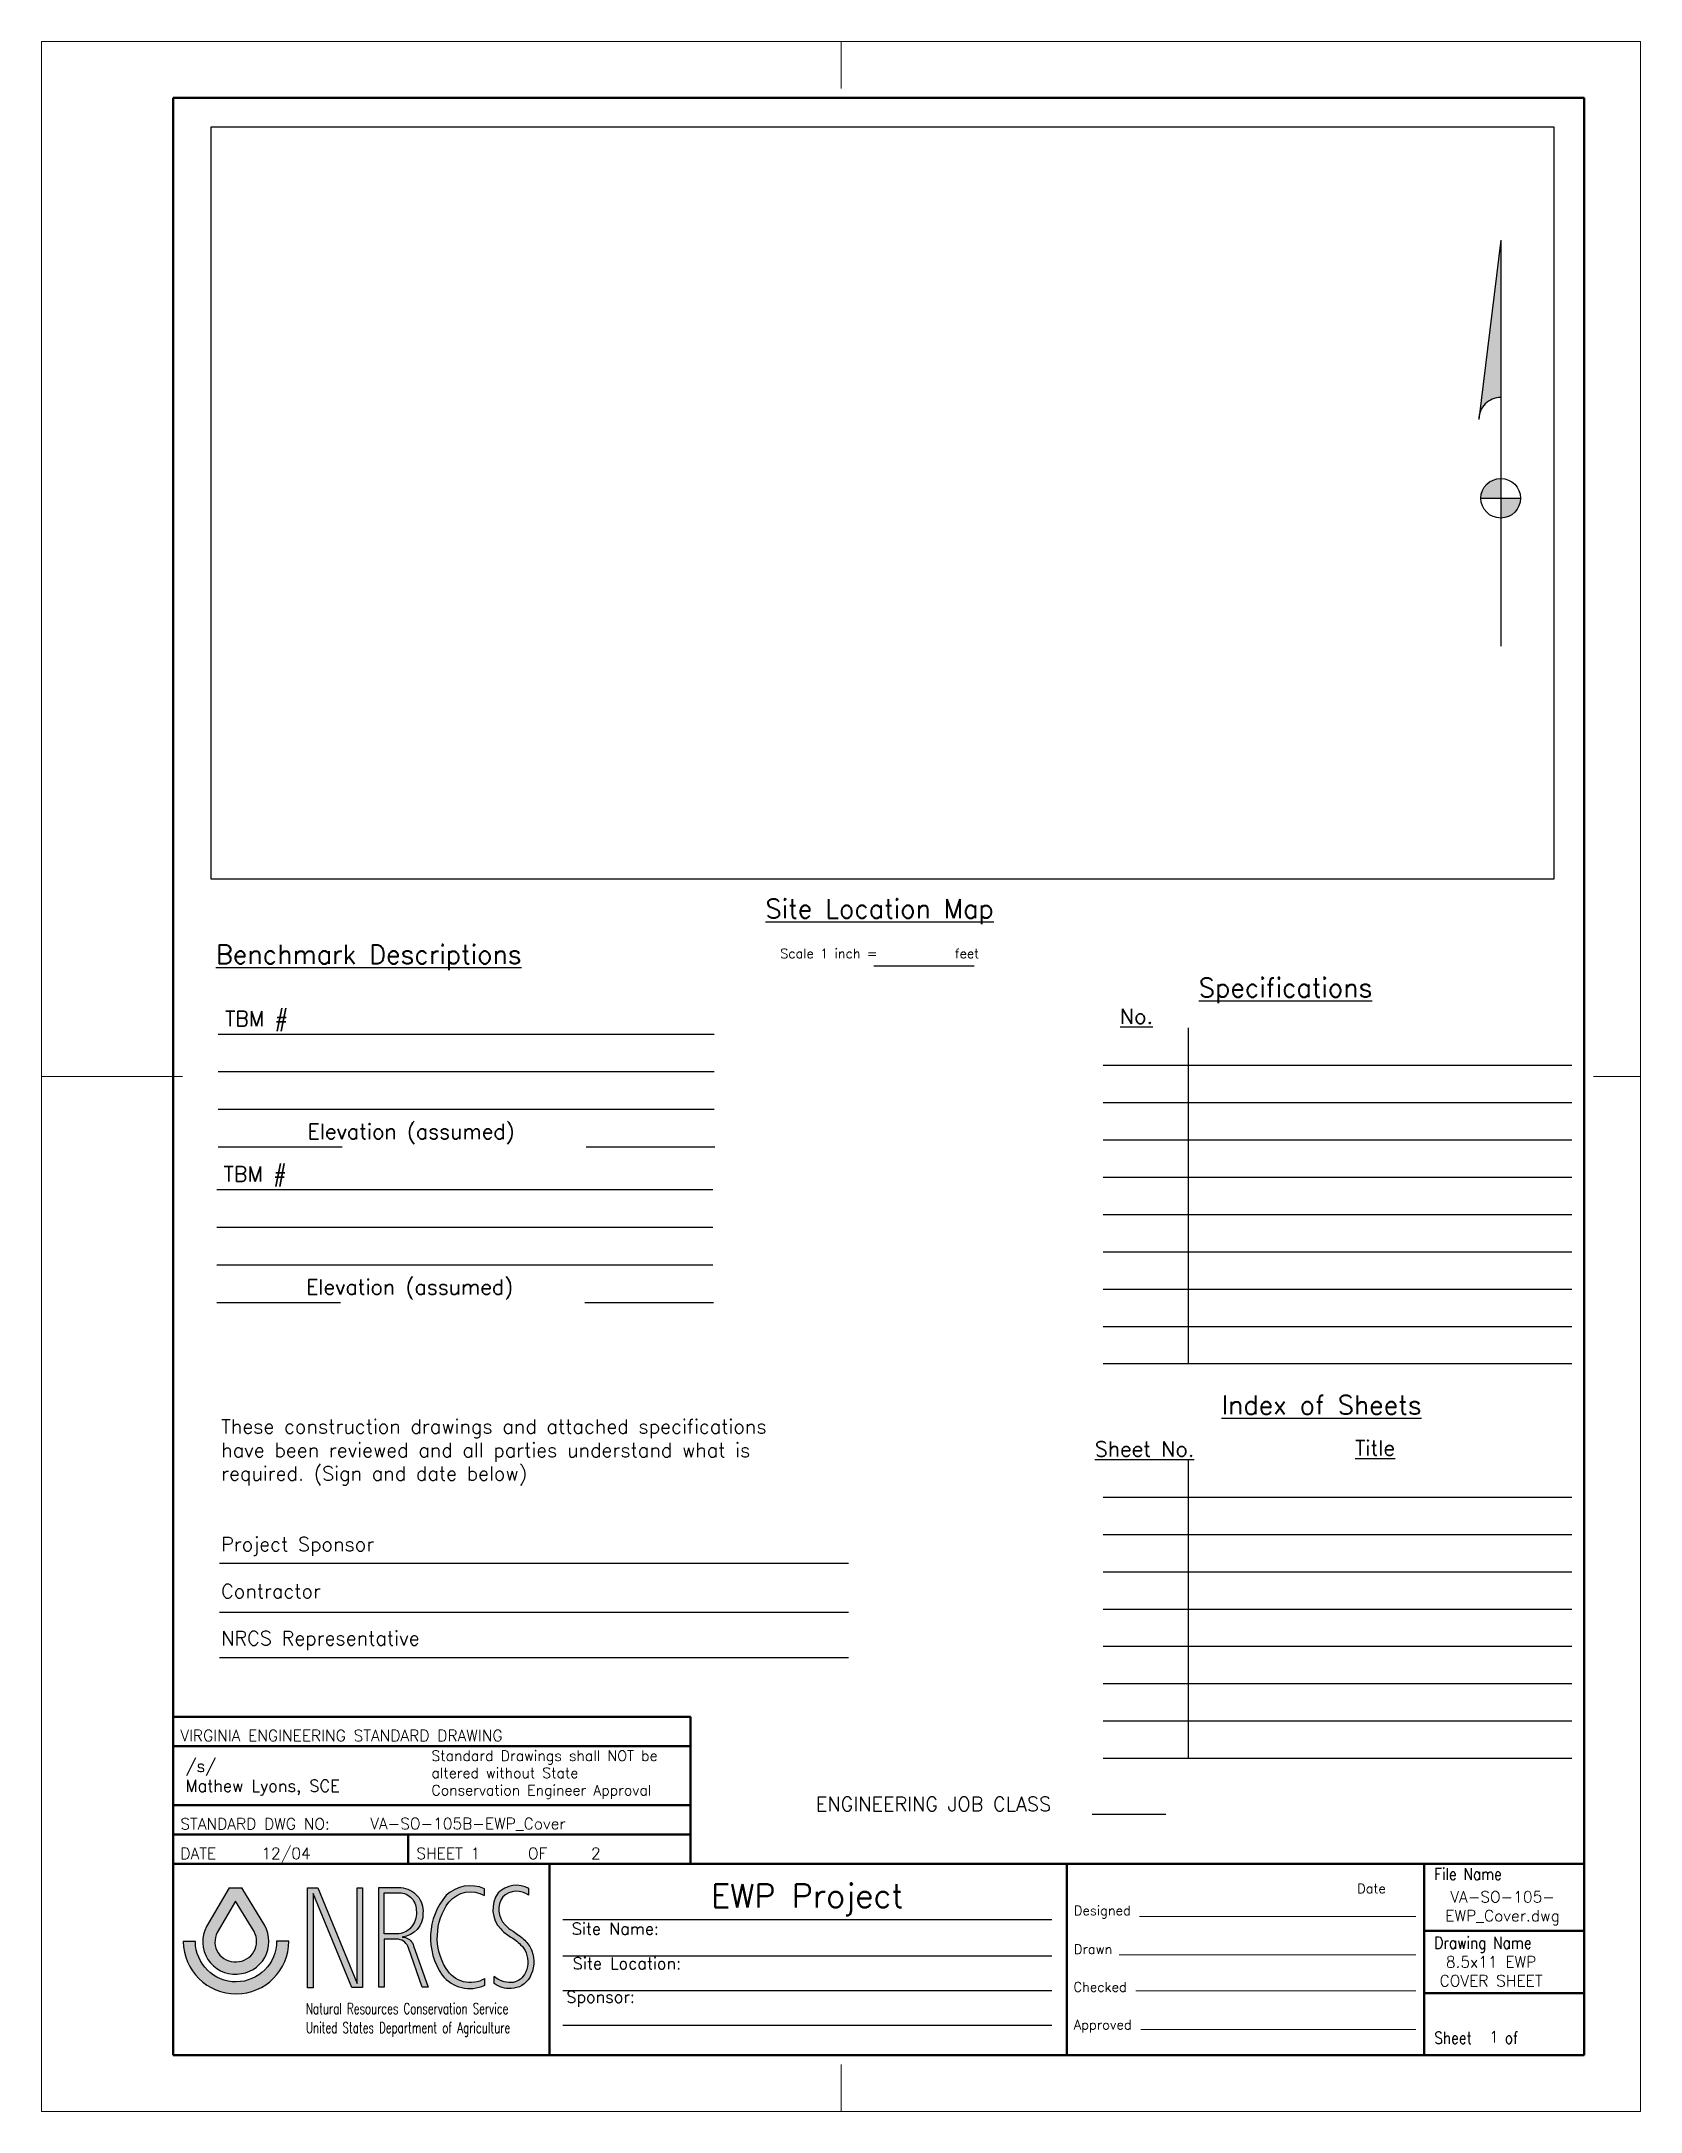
# Paper-space layout '8.5x11 Portrait Sheet 1 of 2' of a CAD drawing. Header units: feet, sheet in inches. Extents: x -0.1 to 8.4, y -0.1 to 10.9.
# The model-space entities are those that its viewports show. They can reach past a viewport. Long polylines and large blocks are cut down to what shows.
import ezdxf

# ---------------------------------------------------------------- set-up
doc = ezdxf.new("R2010")
doc.units = ezdxf.units.FT
doc.header["$MEASUREMENT"] = 0
for name, color, linetype in [('1.Misc.Text.Lines', 7, 'Continuous'), ('1.Text.Note', 7, 'Continuous'), ('2.Misc.Scale', 7, 'Continuous')]:
    doc.layers.add(name, color=color, linetype=linetype)
doc.layers.add('2.trimline', color=6, linetype='Continuous', lineweight=0, plot=False)
doc.layers.add('2.Vprt', color=4, linetype='Continuous', plot=False)
for name, color, linetype, lineweight in [('4.Tblk.Brdr.Line', 7, 'Continuous', 50), ('4.Tblk.Logo', 7, 'Continuous', 20), ('4.Tblk.Text', 7, 'Continuous', 18)]:
    doc.layers.add(name, color=color, linetype=linetype, lineweight=lineweight)
doc.layers.get('2.Vprt').freeze()
doc.styles.add('L50', font='romans.shx', dxfattribs={"height": 0.05})
doc.styles.add('Notes_Dimensions', font='romans.shx', dxfattribs={"height": 0.09})
doc.styles.get("Standard").update_dxf_attribs({"font": 'romans.shx', "height": 0.156})
doc.styles.add('Text', font='romans.shx', dxfattribs={"height": 0.16})
doc.styles.add('Title Block Notes', font='romans.shx', dxfattribs={"height": 0.12})

msp = doc.modelspace()

# ---------------------------------------------------------------- linework, layer by layer
at = {"layer": '1.Misc.Text.Lines'}
msp.add_line((8.393753641458545, 8.929565621577495), (9.461866565551588, 8.929565621577495), dxfattribs=at)
for points in [[(1.450233072510945, 7.121372771517082), (6.721713756029507, 7.121372771517082)], [(22.7805861625937, 6.824768067288858), (29.46717476309852, 6.824768067288858)], [(1.450233072510945, 6.721372771517082), (6.721713756029507, 6.721372771517082)], [(1.450233072510945, 6.321372771517082), (6.721713756029507, 6.321372771517082)], [(22.7805861625937, 6.306051024839292), (29.46717476309852, 6.306051024839292)], [(1.450233072510946, 5.921372771517081), (2.76585961393036, 5.921372771517081)], [(5.362158615331117, 5.921372771517081), (6.728522137315096, 5.921372771517081)], [(22.7805861625937, 5.821163293594324), (29.46717476309852, 5.821163293594324)], [(25.45188535418979, 0.6082712972311342), (26.23720212867272, 0.6082712972311346)]]:
    msp.add_lwpolyline(points, dxfattribs=at)

# ---------------------------------------------------------------- texts
at = {"layer": '1.Text.Note'}
for s, insert, char_height, width, attachment_point in [('{\\LSite Location Map}', (8.456301621202883, 9.504269770490595), 0.2, 3.39, 5), ('These construction drawings and attached specifications have been reviewed and all parties understand what is required. (Sign and date below)\\P\\P\\PProject Sponsor\\P\\PContractor\\P\\PNRCS Representative', (22.79768344917136, 8.352597409766597), 0.15, 6.849999999999999, 1), ('{\\LBenchmark Descriptions}', (1.424604192600684, 8.067482924446496), 0.2, 3.883514733206652, 1), ('{\\LIndex of Sheets}', (2.831434976289294, 5.02984265994875), 0.2, 2.577439301412653, 1), ('{\\LSpecifications}', (9.488716204416095, 5.02984265994875), 0.2, 2.146653139858302, 1), ('{\\Fromans.shx|c1;ENGINEERING JOB CLASS}', (22.51605468586223, 0.7898171678942649), 0.15, 4.10907177372137, 1)]:
    msp.add_mtext(s, dxfattribs=dict(at, insert=insert, char_height=char_height, width=width, attachment_point=attachment_point))
at = {"layer": '1.Text.Note', "char_height": 0.12, "attachment_point": 5, "style": 'Title Block Notes'}
for s, insert, width in [('{\\H0.8333x;Scale 1 inch =            feet}', (8.456301621202883, 9.061187643481773), 3.211572154456761), ('{\\Fromans.shx|c1;\\H1.333x;\\LTitle}', (4.462889696217715, 4.471199177727605), 1.064109748200778)]:
    msp.add_mtext(s, dxfattribs=dict(at, insert=insert, width=width))
at = {"layer": '1.Text.Note', "char_height": 0.16, "attachment_point": 1, "line_spacing_factor": 1.5}
for s, insert, width in [('\\PTBM #\\P\\P\\P        Elevation (assumed)', (1.52158885004909, 7.765973324406188), 5.06), ('{\\LNo.}', (8.650686971090353, 4.705913403908466), 0.5975095581641885)]:
    msp.add_mtext(s, dxfattribs=dict(at, insert=insert, width=width))
at = {"layer": '1.Text.Note', "insert": (2.013239718360452, 4.461178783267371), "char_height": 0.16, "width": 1.756150435472088, "attachment_point": 5, "line_spacing_factor": 1.5, "style": 'Text'}
msp.add_mtext('{\\LSheet No.}', dxfattribs=at)

psp = doc.layouts.new('8.5x11 Portrait Sheet 1 of 2')

# ---------------------------------------------------------------- hatches: boundary and pattern name
at = {"layer": '2.Misc.Scale'}
psp.add_hatch(color=256, dxfattribs=at).paths.add_polyline_path([(7.51802804960109, 8.89437008248307, -0.3443882073521293), (7.631464094359664, 8.983015826964026), (7.631464094359663, 9.81906073295355)])
h = psp.add_hatch(color=256, dxfattribs=at)
h.paths.add_polyline_path([(7.631464094359664, 8.552676041922975, 0.4142135623730951), (7.526268710502912, 8.447480658066223), (7.631464094359663, 8.447480658066223)])
h.paths.add_polyline_path([(7.736659478216417, 8.447480658066223), (7.631464094359663, 8.447480658066223), (7.631464094359663, 8.34228527420947, 0.4142135623730975)])
at = {"layer": '4.Tblk.Logo', "lineweight": 30}
h = psp.add_hatch(color=256, dxfattribs=at)
edge = h.paths.add_edge_path(flags=16)
edge.add_line((0.9073442044772086, 0.9925625756766605), (0.8099872535643833, 0.826768568656548))
edge.add_arc((0.9034995255014984, 0.7766183438107666), 0.1061112155001605, 151.7955341824017, 275.0694461726378)
edge.add_arc((0.9108722526995443, 0.7791611092173509), 0.1082574511220382, 271.0604712952891, 388.7246599001054)
edge.add_line((1.005807476497022, 0.8311897456204269), (0.9073442044772229, 0.9925625756766605))
edge = h.paths.add_edge_path()
edge.add_line((0.873770856594529, 1.064191993612282), (0.9400427432023797, 1.064191993612282))
edge.add_line((0.9400427432023797, 1.064191993612282), (1.062180992424654, 0.8640179131577161))
edge.add_arc((0.9108722526995443, 0.7791611092173474), 0.1734791396455946, -88.18718879621281, 29.284532987367015, ccw=False)
edge.add_arc((0.9034995255014984, 0.7766183438107666), 0.1713329040237197, 151.3230673262762, 274.3047908801344, ccw=False)
edge.add_line((0.753182412978159, 0.8588359190842629), (0.8737708565945147, 1.064191993612284))
at = {"layer": '4.Tblk.Logo', "lineweight": 20}
h = psp.add_hatch(color=256, dxfattribs=at)
h.paths.add_polyline_path([(1.289191790154998, 0.5321917894710344), (1.31895117084272, 0.5321917894710344), (1.31895117084272, 1.033380277214934), (1.524432575900956, 0.535023360034244), (1.582534207398478, 0.535023360034244), (1.582534207398478, 1.064527581080013), (1.552774844048198, 1.064527581080013), (1.552774844048198, 0.5548443816464639), (1.344459196571531, 1.063111795798405), (1.289191790154998, 1.063111795798405)])
h.paths.add_polyline_path([(1.668786909457108, 0.5360348631811034), (1.696723151464592, 0.5360348631811034), (1.696723151464592, 0.7904662225522072), (1.773547808316433, 0.7904662225522072, -0.2909195284243397), (1.825928266414845, 0.7444145739846233), (1.89941943440169, 0.5360348631811034), (1.931320110373374, 0.5360348631811034), (1.853477830895738, 0.7559596406354876, 0.2535773356881624), (1.809619968789857, 0.800082857978615), (1.79184335409688, 0.8025998433440327, 0.4020052294611631), (1.902874684297469, 0.9286619903006743, 0.4227135857037471), (1.785036723551041, 1.065175974620796), (1.668786909457108, 1.065175974620796)])
h.paths.add_polyline_path([(1.697161251918313, 0.8189145952212113), (1.774458320071087, 0.8189145952212113, 0.4195188246587601), (1.866866100315544, 0.9460740961719578, 0.4466814153464093), (1.767484150594125, 1.037814735639674), (1.697161251918313, 1.037814735639674)], flags=16)
h.paths.add_polyline_path([(2.005287691362721, 0.6004819437786884, 0.3448591340221707), (2.231225383026608, 0.5461628071810543), (2.231225383026608, 0.5811684676594338, -0.416699506186028), (2.026789271191486, 0.6344844850323872, -0.3074113279221537), (2.04072230671586, 0.9873384513944314, -0.3717730025601387), (2.229650048762235, 1.022879631442726), (2.229650048762235, 1.059329312846049, 0.297908916092236), (2.026746842005917, 1.02417123506526, 0.3415991672635696)])
h.paths.add_polyline_path([(2.327933442397079, 1.016109685572498, -0.3652993477588803), (2.466492608409734, 1.02416891133393), (2.466492608409734, 1.060618592737248, 0.3342154096734312), (2.302838333820599, 1.036756184762356, 0.3549836583971578), (2.313901828934345, 0.8479490517331341, 0.0684937296960168), (2.36523096519073, 0.8056920800632303, -0.05167385557958963), (2.422156596301374, 0.7619441377754113, -0.1124011771345428), (2.451349215192732, 0.7181961862643886, -0.2241067274826346), (2.442591419122859, 0.6037223804252987, -0.261746780318118), (2.371069495903992, 0.5607035626691852, -0.1861403369734101), (2.282031980545323, 0.5920562587925806), (2.282031980545323, 0.5556065773892618, 0.1836176790238476), (2.372011820840779, 0.5287674620350549, 0.261746780318136), (2.470361254344308, 0.5879224199261861, 0.2241067274826459), (2.481199347367887, 0.7295879424558569, 0.112401177134577), (2.444132846067742, 0.7851356652414081, 0.05167385557957647), (2.38198491280853, 0.8328970012948735, -0.06486815243433695), (2.339472769634025, 0.8673834754068563, -0.3598674709814251)])
at = {"layer": '4.Tblk.Logo', "lineweight": 30}
h = psp.add_hatch(color=256, dxfattribs=at)
edge = h.paths.add_edge_path()
edge.add_arc((0.9098157014474959, 0.7816863292650996), 0.2809876537280051, 180.6241969356222, 359.8383631328751)
edge.add_line((1.190802237044888, 0.7808936373043371), (1.124956704547852, 0.7808936373043371))
edge.add_arc((0.9092547801425853, 0.7799614238858902), 0.2157039388003681, -179.6450743793166, 0.24761745680717695, ccw=False)
edge.add_line((0.693554979967697, 0.7786252283514576), (0.6288447221475586, 0.7786252283514576))

# ---------------------------------------------------------------- linework, layer by layer
for p, q in [((7.915422605668923, 10.42007314224665), (0.7749881258068356, 10.42007314224665)), ((0.7749881258068356, 10.42007314224665), (0.7749881258068356, 6.425115125462757)), ((7.915422605668923, 6.425115125462757), (7.915422605668923, 10.42007314224665)), ((0.7749881258068357, 6.425115125462757), (7.915422605668923, 6.425115125462757)), ((5.970526154284139, 5.632794571391985), (5.970526154284139, 3.849294069425031)), ((5.519053706339024, 5.434627848951212), (8.009581147170707, 5.434627848951212)), ((5.519053706339024, 5.23646112651044), (8.009581147170707, 5.23646112651044)), ((5.519053706339024, 5.038294404069667), (8.009581147170707, 5.038294404069667)), ((5.519053706339024, 4.840127681628895), (8.009581147170707, 4.840127681628895)), ((5.519053706339024, 4.641960959188122), (8.009581147170707, 4.641960959188122)), ((5.519053706339024, 4.443794236747349), (8.009581147170707, 4.443794236747349)), ((5.519053706339024, 4.245627514306577), (8.009581147170707, 4.245627514306577)), ((5.519053706339024, 4.047460791865804), (8.009581147170707, 4.047460791865804)), ((5.519053706339024, 3.849294069425031), (8.009581147170707, 3.849294069425031)), ((5.970526154284137, 3.338137606976445), (5.970526154284138, 1.752803827450264)), ((5.519053706339024, 3.139970884535673), (8.009581147170707, 3.139970884535673)), ((5.519053706339024, 2.9418041620949), (8.009581147170707, 2.9418041620949)), ((5.519053706339024, 2.743637439654128), (8.009581147170707, 2.743637439654128)), ((5.519053706339024, 2.545470717213355), (8.009581147170707, 2.545470717213355)), ((5.519053706339024, 2.347303994772583), (8.009581147170707, 2.347303994772583)), ((5.519053706339024, 2.14913727233181), (8.009581147170707, 2.14913727233181)), ((5.519053706339024, 1.950970549891037), (8.009581147170707, 1.950970549891037)), ((5.519053706339024, 1.752803827450265), (8.009581147170707, 1.752803827450265))]:
    psp.add_line(p, q)
at = {"layer": '2.Misc.Scale'}
for p, q in [((7.631464094359664, 9.819060732953556), (7.514561673457187, 8.86611340606155)), ((7.631464094359664, 9.819060732953556), (7.631464094359664, 7.660729142799969)), ((7.526268710502912, 8.447480658066223), (7.736659478216417, 8.447480658066223)), ((2.647354580195367, 0.8948708726576222), (5.24513672009823, 0.8948708726576216)), ((2.647354580195367, 0.7020374247954515), (5.24513672009823, 0.7020374247954508)), ((2.647354580195367, 0.5179043967044756), (5.24513672009823, 0.517904396704475)), ((2.647354580195367, 0.3337713686134998), (5.24513672009823, 0.3337713686134991))]:
    psp.add_line(p, q, dxfattribs=at)
psp.add_circle((7.631464094359664, 8.447480658066223), 0.1051953838567528, dxfattribs=at)
psp.add_arc((7.631464094359664, 8.86611340606155), 0.1169024209024769, 90, 180.0000000000026, dxfattribs=at)
at = {"layer": '2.trimline'}
for p, q in [((4.124999970887302, 10.6250002920155), (4.124999970887302, 10.8750002920155)), ((-0.125000029112698, 5.3750002920155), (0.624999970887302, 5.3750002920155)), ((8.124999970887302, 5.375000292015499), (8.374999970887302, 5.375000292015499)), ((4.124999970887302, 0.1250002920154998), (4.124999970887302, -0.1249997079845002))]:
    psp.add_line(p, q, dxfattribs=at)
psp.add_lwpolyline([(-0.125000029112698, 10.8750002920155), (-0.125000029112698, -0.1249997079845002), (8.374999970887302, -0.1249997079845002), (8.374999970887302, 10.8750002920155)], close=True, dxfattribs=at)
at = {"layer": '4.Tblk.Brdr.Line'}
for p, q in [((8.074999970887301, 10.5750002920155), (0.5749999708873013, 10.5750002920155)), ((0.574999970887301, 10.5750002920155), (0.574999970887287, 0.1750002920154925)), ((8.074999970887301, 0.1750002920155067), (8.074999970887301, 10.5750002920155)), ((8.074999970887301, 1.191320142736759), (0.574999970887287, 1.191320142736777)), ((0.574999970887287, 1.191320142736777), (0.574999970887287, 0.1750002920154961)), ((0.574999970887287, 0.1750002920154925), (0.574999970887287, 1.191320142736774)), ((2.574999970887287, 1.191320142736777), (2.574999970887287, 0.1750002920154961)), ((5.324999970887287, 1.191320142736777), (5.324999970887287, 0.1750002920154961)), ((7.224999970887293, 1.191320142736781), (7.224999970887293, 0.1750002920155067)), ((8.074999970887287, 1.191320142736781), (8.074999970887287, 0.1750002920155067)), ((8.074999970887301, 0.8350002920154891), (7.224999970887293, 0.8350002920154891)), ((8.074999970887301, 0.5050002920154908), (7.224999970887293, 0.5050002920154908)), ((8.074999970887301, 0.1750002920154961), (0.574999970887287, 0.1750002920155032))]:
    psp.add_line(p, q, dxfattribs=at)
psp.add_lwpolyline([(0.5749999708872888, 1.191320142736777), (3.324999970887289, 1.191320142736777), (3.324999970887289, 1.972570142736777), (0.5749999708872888, 1.972570142736777)], close=True, dxfattribs=at)
for points in [[(3.324999970887289, 1.816320142736777), (0.5749999708872888, 1.816320142736777)], [(3.324999970887289, 1.503820142736777), (0.5749999708872888, 1.503820142736777)], [(3.324999970887289, 1.347570142736777), (0.5749999708872888, 1.347570142736777)], [(1.824999970887289, 1.347570142736777), (1.824999970887289, 1.191320142736777)]]:
    psp.add_lwpolyline(points, dxfattribs=at)
at = {"layer": '4.Tblk.Logo', "lineweight": 30}
for points in [[(0.873770856594529, 1.064191993612282), (0.753182412978159, 0.8588359190842629, 0.5948295144615369), (0.916360134417598, 0.6057687937981688, 0.5627338440588167), (1.062180992424654, 0.8640179131577161), (0.9400427432023797, 1.064191993612282)], [(0.9073442044772086, 0.9925625756766605), (0.8099872535643833, 0.8267685686565462, 0.596556830185391), (0.9128758446870329, 0.6709222005819262, 0.5638400993871066), (1.005807476497022, 0.8311897456204269), (0.9073442044772086, 0.9925625756766605)], [(1.668786909457108, 1.065175974620796), (1.785036723551041, 1.065175974620796, -0.4227135857037397), (1.902874684297469, 0.9286619903006779, -0.402005229461173), (1.79184335409688, 0.8025998433440327)], [(2.229650048762235, 1.059329312846049, 0.2979089160922361), (2.026746842005917, 1.02417123506526, 0.3415991672635739), (2.005287691362721, 0.6004819437786848, 0.3448591340221613), (2.231225383026608, 0.5461628071810543), (2.231225383026608, 0.5811684676594338, 0.001139104575037938), (2.231224448661091, 0.5815785987070639)], [(2.231225383026608, 0.5811684676594338, -0.4166995061860034), (2.026789271191486, 0.6344844850323765, -0.3074113279221694), (2.040722306715875, 0.987338451394435, -0.371773002560127), (2.229650048762235, 1.02287963144273), (2.229650048762235, 1.059329312846049)], [(2.466492608409734, 1.060618592737248, 0.3342154096734315), (2.302838333820599, 1.036756184762356, 0.3616046288240758), (2.316307650025291, 0.8453793909334442, 0.06486815243440167), (2.36523096519073, 0.8056920800632339, -0.05167385557959048), (2.422156596301374, 0.7619441377754113, -0.1124011771346245), (2.451349215192746, 0.7181961862643531, -0.2241067274825629), (2.442591419122859, 0.6037223804252951, -0.2617467803181246), (2.371069495903978, 0.5607035626691852, -0.1861403369734033), (2.282031980545323, 0.5920562587925806)], [(2.466492608409734, 1.02416891133393, 0.3652993477588852), (2.327933442397079, 1.016109685572498, 0.359867470981284), (2.339472769633968, 0.867383475406899, 0.06486815243439742), (2.381984912808516, 0.8328970012948771, -0.05167385557959617), (2.444132846067756, 0.7851356652413903, -0.1124011771346372), (2.481199347367902, 0.7295879424558036, -0.2241067274825582), (2.470361254344308, 0.5879224199261861, -0.261746780318123), (2.372011820840779, 0.5287674620350549, -0.1836176790238557), (2.282031980545323, 0.5556065773892618, -0.1861403369734062)], [(1.89941943440169, 0.5360348631811034), (1.825928266414845, 0.7444145739846126, 0.2909195284243805), (1.773547808316447, 0.7904662225522072), (1.696723151464592, 0.7904662225522072), (1.696723151464592, 0.5360348631811034)], [(1.79184335409688, 0.8025998433440327), (1.809619968789857, 0.800082857978615, -0.2535773356881204), (1.853477830895738, 0.7559596406354983), (1.931320110373374, 0.5360348631811034), (1.89941943440169, 0.5360348631811034)]]:
    psp.add_lwpolyline(points, format="xyb", dxfattribs=at)
for points in [[(0.873770856594529, 1.064191993612282), (0.9400427432023797, 1.064191993612282)], [(1.668786909457108, 0.5360348631811034), (1.668786909457108, 1.065175974620796)], [(2.466492608409734, 1.02416891133393), (2.466492608409734, 1.060618592737248)], [(2.282031980545323, 0.5556065773892618), (2.282031980545323, 0.5920562587925806)], [(1.696723151464592, 0.5360348631811034), (1.668786909457108, 0.5360348631811034)]]:
    psp.add_lwpolyline(points, dxfattribs=at)
psp.add_lwpolyline([(1.289191790154998, 0.5321917894710344), (1.289191790154998, 1.063111795798405), (1.344459196571531, 1.063111795798405), (1.552774844048198, 0.5548443816464639), (1.552774844048198, 1.064527581080013), (1.582534207398478, 1.064527581080013), (1.582534207398478, 0.535023360034244), (1.524432575900956, 0.535023360034244), (1.31895117084272, 1.033380277214934), (1.31895117084272, 0.5321917894710344)], close=True, dxfattribs=at)
for points in [[(1.697161251918313, 1.037814735639674), (1.767484150594125, 1.037814735639674, -0.4466814153463989), (1.866866100315544, 0.9460740961719614, -0.419518824658761), (1.774458320071087, 0.8189145952212113), (1.697161251918313, 0.8189145952212113), (1.697161251918313, 1.037814735639674)], [(0.6288447221475586, 0.7786252283514576, 0.9931657133227865), (1.190802237044888, 0.7808936373043371), (1.124956704547852, 0.7808936373043371, -0.9990639977997765), (0.693554979967697, 0.7786252283514576), (0.6288447221475586, 0.7786252283514576)]]:
    psp.add_lwpolyline(points, format="xyb", close=True, dxfattribs=at)
at = {"layer": '4.Tblk.Text', "lineweight": 18, "ltscale": 0.15}
for p, q in [((5.711220823693917, 0.9120487644767357), (7.179767804252783, 0.9120487644767316)), ((5.603404262973267, 0.7071400699064432), (7.179767804252785, 0.7071400699064314)), ((5.692011249550728, 0.5161923374448838), (7.179767804252783, 0.5161923374448759)), ((5.718798840151802, 0.3116751567670581), (7.179767804252784, 0.3116751567670581))]:
    psp.add_line(p, q, dxfattribs=at)

# ---------------------------------------------------------------- texts
at = {"insert": (0.6401904068998405, 1.648273377904264), "char_height": 0.063, "width": 1.06554934248057, "attachment_point": 4, "style": 'Notes_Dimensions'}
psp.add_mtext('/s/\\PMathew Lyons, SCE', dxfattribs=at)
at = {"layer": '2.Misc.Scale', "style": 'Title Block Notes'}
for s, insert, char_height, width, attachment_point in [('{\\H2.083x;EWP Project}', (3.946245650146799, 1.001007474670168), 0.06, 1.528966362225248, 5), ('VA-SO-105- EWP_Cover.dwg', (7.641458789878616, 0.9559754258701112), 0.06, 1, 5), ('{\\H1.042x;Site Name:}', (3.157590749644115, 0.8465957934422641), 0.06, 0.5629322426570909, 6), ('Site Location:', (3.275055059138637, 0.6624627653512882), 0.0625, 0.6770562889429499, 6), ('8.5x11 EWP COVER SHEET', (7.580489411554261, 0.6203758700651445), 0.06, 0.6659026584290331, 5), ('{\\H1.042x;Sponsor:}', (3.029817853689124, 0.4739795273747149), 0.06, 0.4806984196606159, 6), ('1', (7.595525248071191, 0.2718165538720321), 0.06, 0.1293144970122473, 5)]:
    psp.add_mtext(s, dxfattribs=dict(at, insert=insert, char_height=char_height, width=width, attachment_point=attachment_point))
at = {"layer": '4.Tblk.Logo', "lineweight": 18, "width": 0.68}
for s, p in [('Natural Resources Conservation Service', (1.28112913182623, 0.3934334046487162)), ('United States Department of Agriculture', (1.28112913182623, 0.291793409879693))]:
    psp.add_text(s, height=0.0585, dxfattribs=at).set_placement(p)
at = {"layer": '4.Tblk.Text', "style": 'Title Block Notes'}
for s, p in [('VIRGINIA ENGINEERING STANDARD DRAWING', (0.6137128802893823, 1.842763983908518)), ('STANDARD DWG NO:', (0.6137128802893823, 1.374013983908518)), ('VA-SO-105B-EWP_Cover', (1.62280876307622, 1.375095049439383)), ('DATE     12/04', (0.6137128802893823, 1.216810517682918)), ('SHEET 1     OF     2 ', (1.86820352885251, 1.216810517682918))]:
    psp.add_text(s, height=0.06, dxfattribs=at).set_placement(p)
at = {"layer": '4.Tblk.Text', "lineweight": 18, "style": 'Notes_Dimensions', "width": 0.84}
for s, p in [('File Name', (7.278262308596421, 1.105783479238934)), ('Drawing Name', (7.278262308596421, 0.7406224196565434)), ('Sheet    of', (7.278262308596421, 0.2354955991247047))]:
    psp.add_text(s, height=0.06351999067007998, dxfattribs=at).set_placement(p)
at = {"layer": '4.Tblk.Text', "linetype": 'Continuous', "lineweight": 18, "style": 'L50'}
for s, p in [('Date', (6.868084285954932, 1.034952375082388)), ('Designed', (5.362702656014047, 0.9182510391920156)), ('Drawn', (5.362702656014047, 0.7128000691613403)), ('Checked', (5.36047294047307, 0.5117166228527887)), ('Approved', (5.362702656014047, 0.311574345421346))]:
    psp.add_text(s, height=0.05081599253606399, dxfattribs=at).set_placement(p)
at = {"layer": '4.Tblk.Text', "insert": (1.948102626251942, 1.793505806909727), "char_height": 0.055, "width": 1.376897344635347, "attachment_point": 1, "style": 'Title Block Notes'}
psp.add_mtext('Standard Drawings shall NOT be altered without State Conservation Engineer Approval', dxfattribs=at)

# ---------------------------------------------------------------- viewports
at = {"layer": '2.Vprt'}
for center, size, view_center_point, view_height, status in [((4.345205365737879, 6.145375454979604), (1.478787829530397, 0.5594793409663055), (8.485812840414521, 9.294533981493062), 1.118958704306368, 5), ((2.138619667060325, 5.530023487069315), (2.756443993435013, 1.149279602029026), (4.096595921397973, 6.98003653534568), 2.298559122580572, 6), ((2.138619667060325, 4.542243934640037), (2.756443993435013, 0.8262795028295287), (4.111964258369189, 6.657036447595631), 1.652558947080474, 7), ((6.702421268288031, 3.534227590928569), (2.544181484304538, 0.4311643006221768), (3.940976543181734, 4.738440206556214), 0.8623286105386874, 3), ((2.46413713804689, 2.869740783788412), (3.552496697707518, 1.422255319929768), (26.06534562009659, 6.986663833052063), 2.844510645811021, 4), ((4.928257424173978, 1.523344036620715), (1.973524403248511, 0.1826439624956286), (24.38982220840412, 0.7427747197929371), 0.3652879249912573, 8)]:
    psp.add_viewport(center=center, size=size, view_center_point=view_center_point, view_height=view_height, status=status, dxfattribs=at)
psp.add_viewport(center=(6.753811355731802, 5.835855263270481), size=(2.444333532425254, 0.4080555291388208), view_center_point=(10.94210292605753, 4.906765150990504), view_height=0.8161110582776416, dxfattribs=at)

doc.saveas('drawing.dxf')
